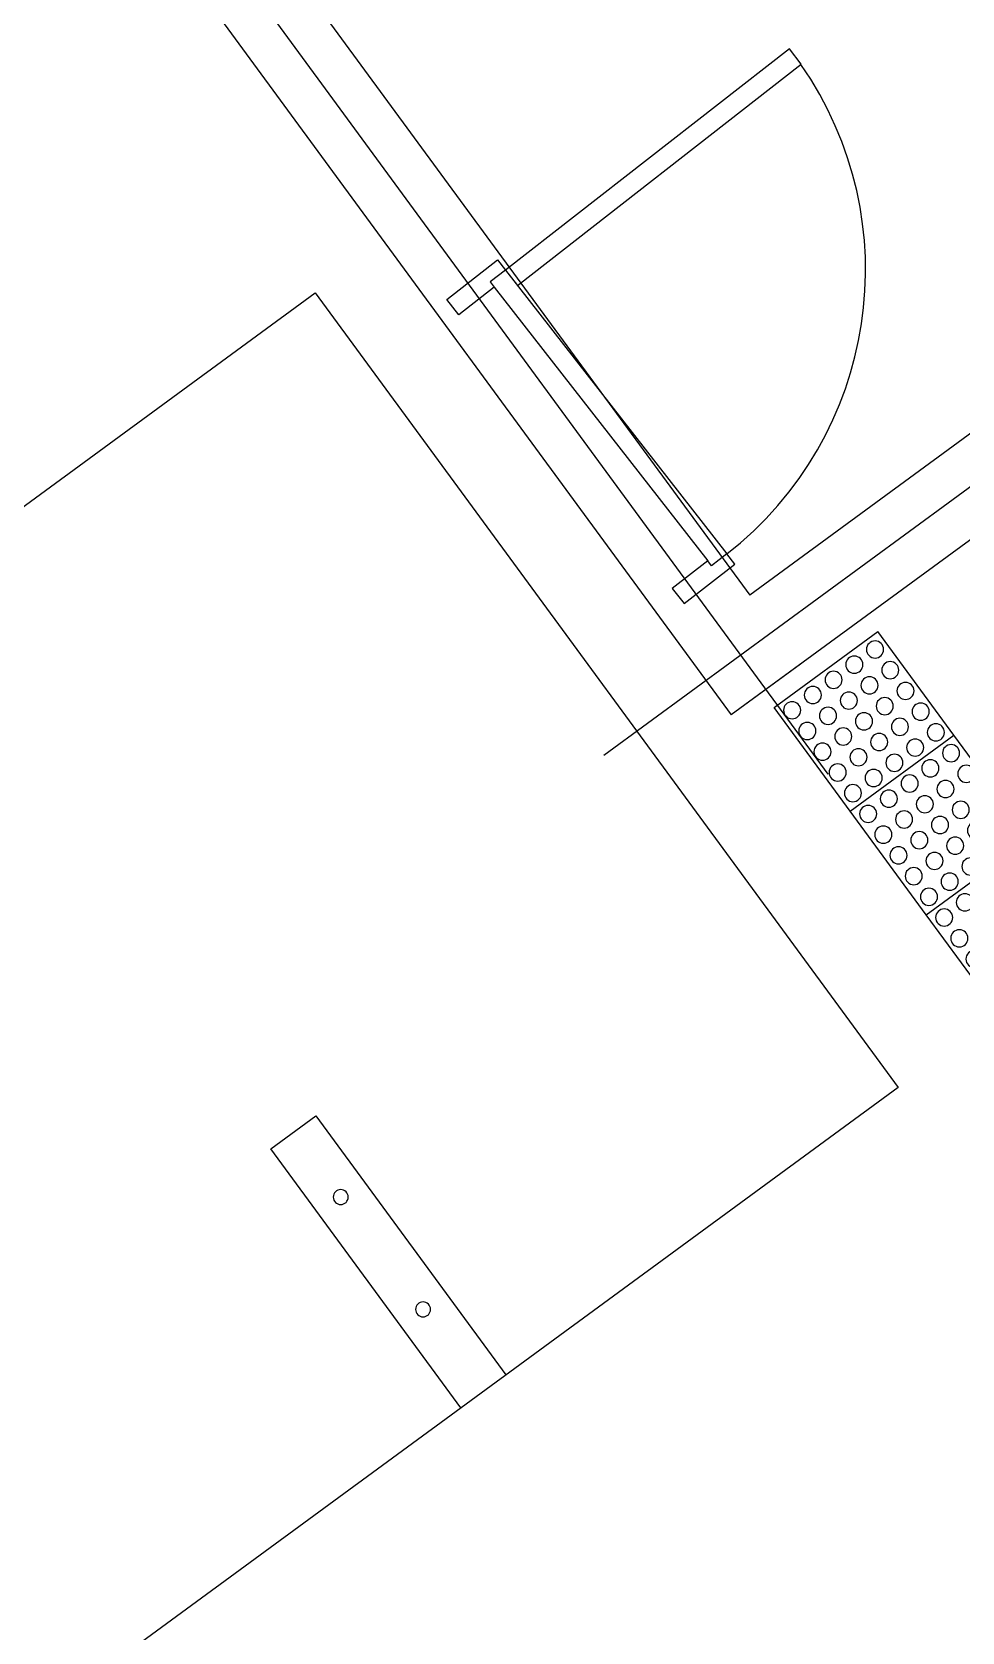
# Model space of a CAD drawing. Header units: millimetres. Extents: x 75184266 to 76346726, y -35077925 to -33679385.
# Drawn here: x 75434671 to 75436841, y -34537786 to -34534051 of the extents above; entities that cross this region are included whole.
import ezdxf

# ---------------------------------------------------------------- set-up
doc = ezdxf.new("R2010")
doc.units = ezdxf.units.MM
doc.header["$LTSCALE"] = 50
doc.header["$MEASUREMENT"] = 0
for name, color, linetype in [('XR-지하3층$0$1712-PL$0$DOOR', 4, 'CONTINUOUS'), ('XR-지하3층$0$XR-지하3층$0$AA-XXXX-SYMB', 7, 'CONTINUOUS'), ('XR-지하3층$0$일반주차', 8, 'CONTINUOUS')]:
    doc.layers.add(name, color=color, linetype=linetype)
doc.layers.add('건축', color=8, linetype='CONTINUOUS', plot=False)

# ---------------------------------------------------------------- blocks, each defined once
blk = doc.blocks.new('XR-지하3층$0$1712-PL$0$FSD1000')
at = {"layer": 'XR-지하3층$0$1712-PL$0$DOOR', "color": 9}
for p, q in [((25, -101.3, 0), (865, -101.3, 0)), ((40, -146.3, 0), (850, -146.3, 0))]:
    blk.add_line(p, q, dxfattribs=at)
at = {"layer": 'XR-지하3층$0$1712-PL$0$DOOR', "elevation": 0}
for points in [[(25, 738.7), (25, -101.3), (70, -101.3), (70, 738.7)], [(-5, -251.3), (-5, -101.3), (25, -101.3), (25, -146.3), (40, -146.3), (40, -251.3)], [(895, -251.3), (895, -101.3), (865, -101.3), (865, -146.3), (850, -146.3), (850, -251.3)]]:
    blk.add_lwpolyline(points, close=True, dxfattribs=at)
at = {"layer": 'XR-지하3층$0$1712-PL$0$DOOR', "color": 9}
blk.add_arc((25, -101.3, 0), 840, 360, 86.9291, dxfattribs=at)
blk = doc.blocks.new('XR-지하3층$0$XR-지하3층$0$점형블럭')
at = {"layer": 'XR-지하3층$0$XR-지하3층$0$AA-XXXX-SYMB', "color": 9, "ltscale": 5}
for p, q in [((300, 300), (0, 300)), ((0, 300), (0, 0)), ((300, 300), (300, 0)), ((300, 0), (0, 0))]:
    blk.add_line(p, q, dxfattribs=at)
at = {"layer": 'XR-지하3층$0$XR-지하3층$0$AA-XXXX-SYMB', "color": 9, "ltscale": 2}
for centre in [(30, 270), (90, 270), (150, 270), (210, 270), (270, 270), (30, 210), (90, 210), (150, 210), (210, 210), (270, 210), (30, 150), (90, 150), (150, 150), (210, 150), (270, 150), (30, 90), (90, 90), (150, 90), (210, 90), (270, 90), (30, 30), (90, 30), (150, 30), (210, 30), (270, 30)]:
    blk.add_circle(centre, 20, dxfattribs=at)
blk = doc.blocks.new('XR-지하3층$0$XR-지하3층$0$dsfdf')
at = {"layer": 'XR-지하3층$0$XR-지하3층$0$AA-XXXX-SYMB', "extrusion": (0, 0, -1), "zscale": -1, "rotation": 143.631410486732}
for p in [(-834.5, -627.3), (-593, -805.2), (-351.4, -983.1)]:
    blk.add_blockref('XR-지하3층$0$XR-지하3층$0$점형블럭', p, dxfattribs=at)
blk = doc.blocks.new('XR-지하3층$0$일반형 주차')
at = {"layer": 'XR-지하3층$0$일반주차'}
for p, q in [((750, 3865), (0, 3865)), ((750, 3735), (750, 3865)), ((0, 3735), (750, 3735))]:
    blk.add_line(p, q, dxfattribs=at)
blk.add_lwpolyline([(2300, 5000), (0, 5000), (0, 0), (2300, 0)], close=True, dxfattribs=at)
for centre in [(237.5, 3800), (562.5, 3800)]:
    blk.add_circle(centre, 17.5, dxfattribs=at)

msp = doc.modelspace()

# ---------------------------------------------------------------- linework, layer by layer
at = {"layer": '건축', "ltscale": 100}
for p, q in [((75423620, -34518346.1, 0), (75436302.8, -34535645.3, 0)), ((75423751.1, -34518355.8, 0), (75436528.2, -34535783.5, 0)), ((75423882.2, -34518365.5, 0), (75436345.9, -34535365.7, 0)), ((75440226.5, -34532644.6, 0), (75436005, -34535739.6, 0))]:
    msp.add_line(p, q, dxfattribs=at)
at = {"layer": '건축', "ltscale": 0.5}
for p, q in [((75440177.9, -34532556.2, 0), (75436345.9, -34535365.7, 0)), ((75440285.6, -34532725.3, 0), (75436302.8, -34535645.3, 0)), ((75436464.1, -34535527, 0), (75436302.8, -34535645.3, 0))]:
    msp.add_line(p, q, dxfattribs=at)

# ---------------------------------------------------------------- block references
at = {"layer": '건축'}
for name, p, rotation in [('XR-지하3층$0$1712-PL$0$FSD1000', (75435840.5, -34534525, 0), 307.9329043565644), ('XR-지하3층$0$XR-지하3층$0$dsfdf', (75437628.5, -34535101.1, 0), 269.8778567151124)]:
    msp.add_blockref(name, p, dxfattribs=dict(at, rotation=rotation))
at = {"layer": '건축', "xscale": -1, "rotation": 306.2469343039791}
msp.add_blockref('XR-지하3층$0$일반형 주차', (75432659.4, -34539471), dxfattribs=at)

doc.saveas('drawing.dxf')
